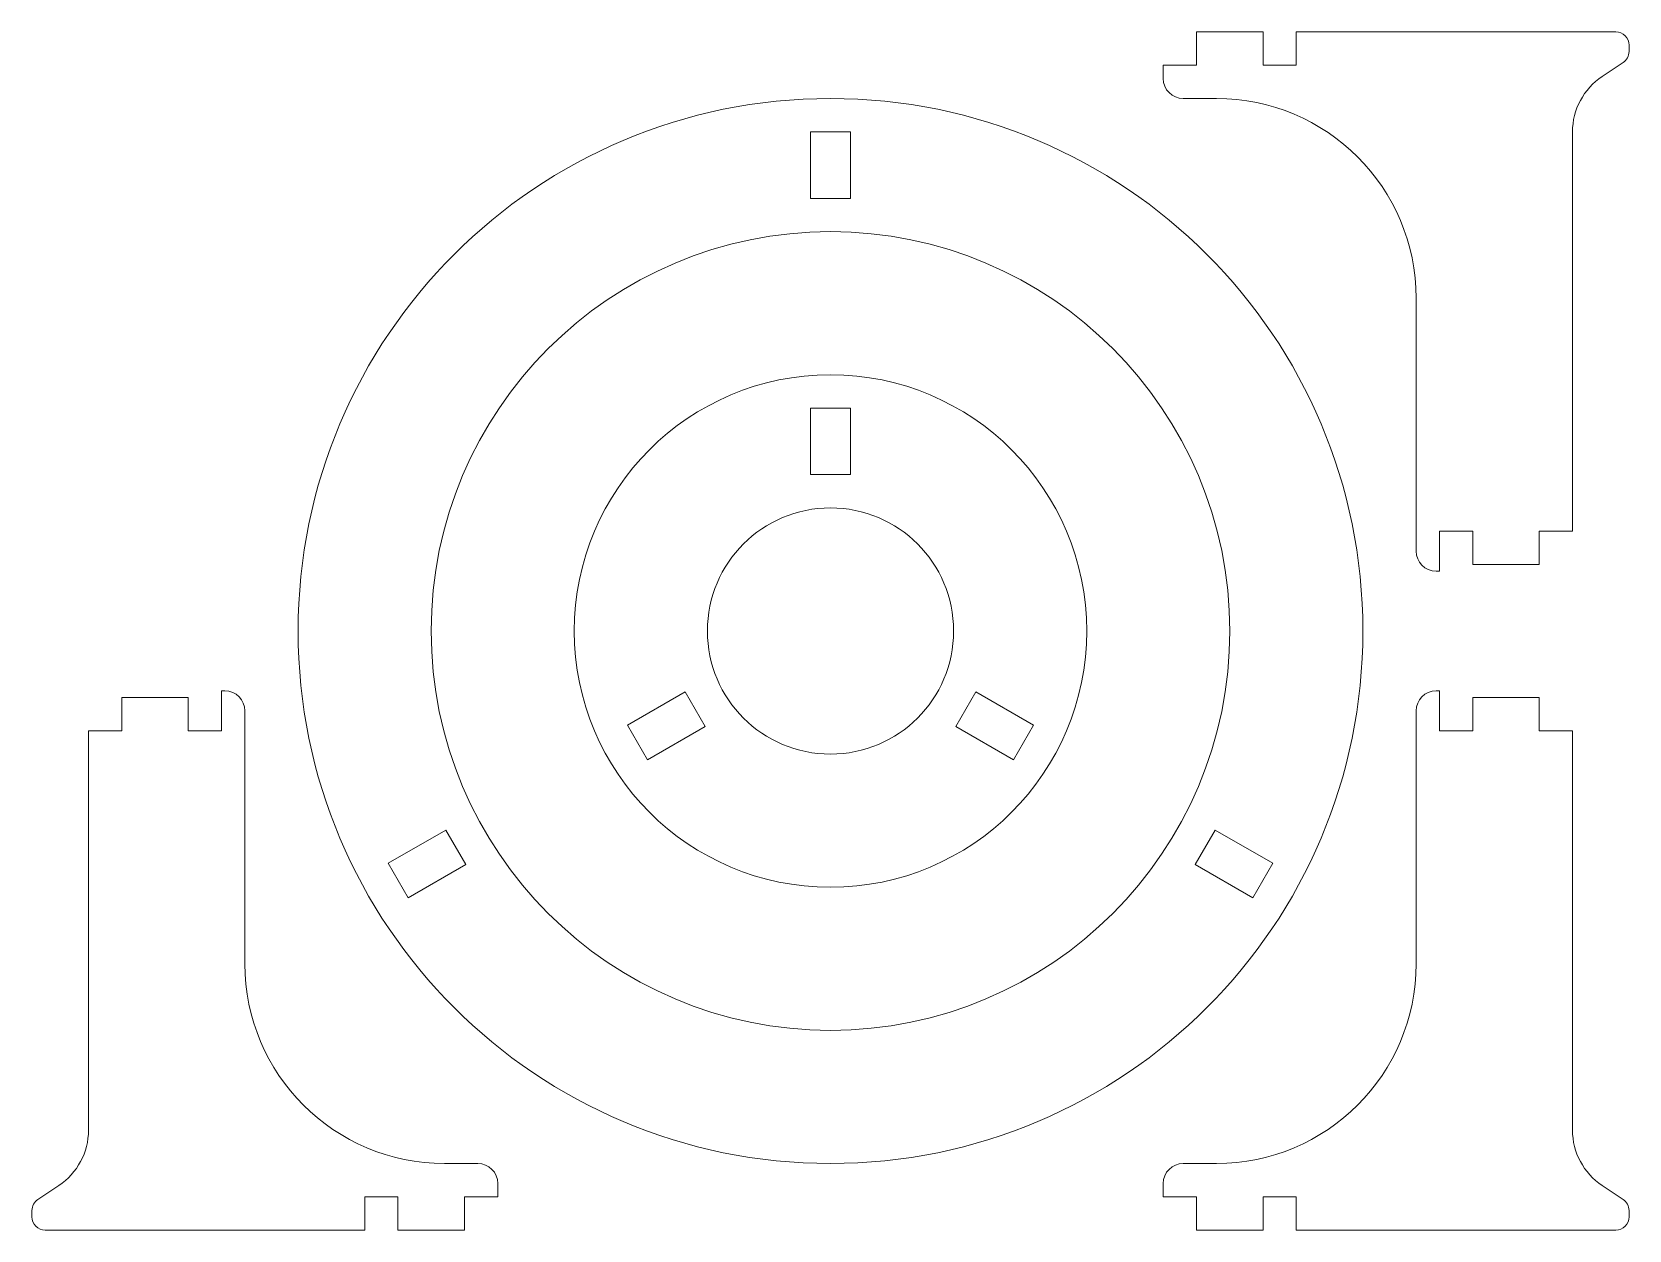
# Model space of a CAD drawing. Header units: millimetres. Extents: x -120 to 120, y -90 to 90.
import ezdxf

# ---------------------------------------------------------------- set-up
doc = ezdxf.new("R2010")
doc.units = ezdxf.units.MM
doc.layers.get('0').update_dxf_attribs({"linetype": 'CONTINUOUS', "lineweight": 0})

msp = doc.modelspace()

# ---------------------------------------------------------------- linework, layer by layer
for p, q in [((65, 90), (55, 90)), ((55, 90), (55, 85)), ((65, 85), (65, 90)), ((70, 90), (70, 85)), ((118, 90), (70, 90)), ((120, 87.07), (120, 88)), ((55, 85), (50, 85)), ((50, 85), (50, 83)), ((70, 85), (65, 85)), ((119.11, 85.41), (115.95, 83.3)), ((58, 80), (53, 80)), ((3, 75), (-3, 75)), ((-3, 65), (-3, 75)), ((3, 75), (3, 65)), ((111.5, 74.98), (111.5, 15)), ((-3, 65), (3, 65)), ((88, 50), (88, 12)), ((-3, 23.5), (-3, 33.5)), ((3, 33.5), (-3, 33.5)), ((3, 33.5), (3, 23.5)), ((-3, 23.5), (3, 23.5)), ((96.5, 15), (91.5, 15)), ((91.5, 15), (91.5, 9)), ((96.5, 15), (96.5, 10)), ((111.5, 15), (106.5, 15)), ((106.5, 15), (106.5, 10)), ((106.5, 10), (96.5, 10)), ((91.5, 9), (91, 9)), ((-91.5, -15), (-91.5, -9)), ((-91.5, -9), (-91, -9)), ((-30.51, -14.15), (-21.85, -9.15)), ((-18.85, -14.35), (-21.85, -9.15)), ((21.85, -9.15), (18.85, -14.35)), ((21.85, -9.15), (30.51, -14.15)), ((91.5, -9), (91, -9)), ((91.5, -15), (91.5, -9)), ((-106.5, -15), (-106.5, -10)), ((-106.5, -10), (-96.5, -10)), ((-96.5, -15), (-96.5, -10)), ((-88, -50), (-88, -12)), ((106.5, -10), (96.5, -10)), ((96.5, -15), (96.5, -10)), ((106.5, -15), (106.5, -10)), ((-30.51, -14.15), (-27.51, -19.35)), ((-18.85, -14.35), (-27.51, -19.35)), ((27.51, -19.35), (18.85, -14.35)), ((27.51, -19.35), (30.51, -14.15)), ((88, -50), (88, -12)), ((-111.5, -15), (-106.5, -15)), ((-111.5, -74.98), (-111.5, -15)), ((-96.5, -15), (-91.5, -15)), ((96.5, -15), (91.5, -15)), ((111.5, -15), (106.5, -15)), ((111.5, -74.98), (111.5, -15)), ((-66.45, -34.9), (-57.79, -29.9)), ((-54.79, -35.1), (-57.79, -29.9)), ((57.79, -29.9), (54.79, -35.1)), ((57.79, -29.9), (66.45, -34.9)), ((-66.45, -34.9), (-63.45, -40.1)), ((-54.79, -35.1), (-63.45, -40.1)), ((63.45, -40.1), (54.79, -35.1)), ((63.45, -40.1), (66.45, -34.9)), ((-58, -80), (-53, -80)), ((58, -80), (53, -80)), ((-119.11, -85.41), (-115.95, -83.3)), ((-50, -85), (-50, -83)), ((50, -85), (50, -83)), ((119.11, -85.41), (115.95, -83.3)), ((-70, -90), (-70, -85)), ((-70, -85), (-65, -85)), ((-65, -85), (-65, -90)), ((-55, -90), (-55, -85)), ((-55, -85), (-50, -85)), ((55, -85), (50, -85)), ((55, -90), (55, -85)), ((70, -85), (65, -85)), ((65, -85), (65, -90)), ((70, -90), (70, -85)), ((-120, -87.07), (-120, -88)), ((120, -87.07), (120, -88)), ((-118, -90), (-70, -90)), ((-65, -90), (-55, -90)), ((65, -90), (55, -90)), ((118, -90), (70, -90))]:
    msp.add_line(p, q)
for radius in [80, 60, 38.5, 18.5]:
    msp.add_circle((0, 0), radius)
for centre, radius, start, end in [((118, 88), 2, 0, 90), ((118, 87.07), 2, 303.6901, 0), ((53, 83), 3, 180, 270), ((121.5, 74.98), 10, 123.6901, 180), ((58, 50), 30, 0, 90), ((91, 12), 3, 180, 270), ((-91, -12), 3, 0, 90), ((91, -12), 3, 90, 180), ((-58, -50), 30, 180, 270), ((58, -50), 30, 270, 0), ((-121.5, -74.98), 10, 303.6901, 0), ((121.5, -74.98), 10, 180, 236.3099), ((-53, -83), 3, 0, 90), ((53, -83), 3, 90, 180), ((-118, -87.07), 2, 123.6901, 180), ((118, -87.07), 2, 0, 56.3099), ((-118, -88), 2, 180, 270), ((118, -88), 2, 270, 0)]:
    msp.add_arc(centre, radius, start, end)

doc.saveas('drawing.dxf')
